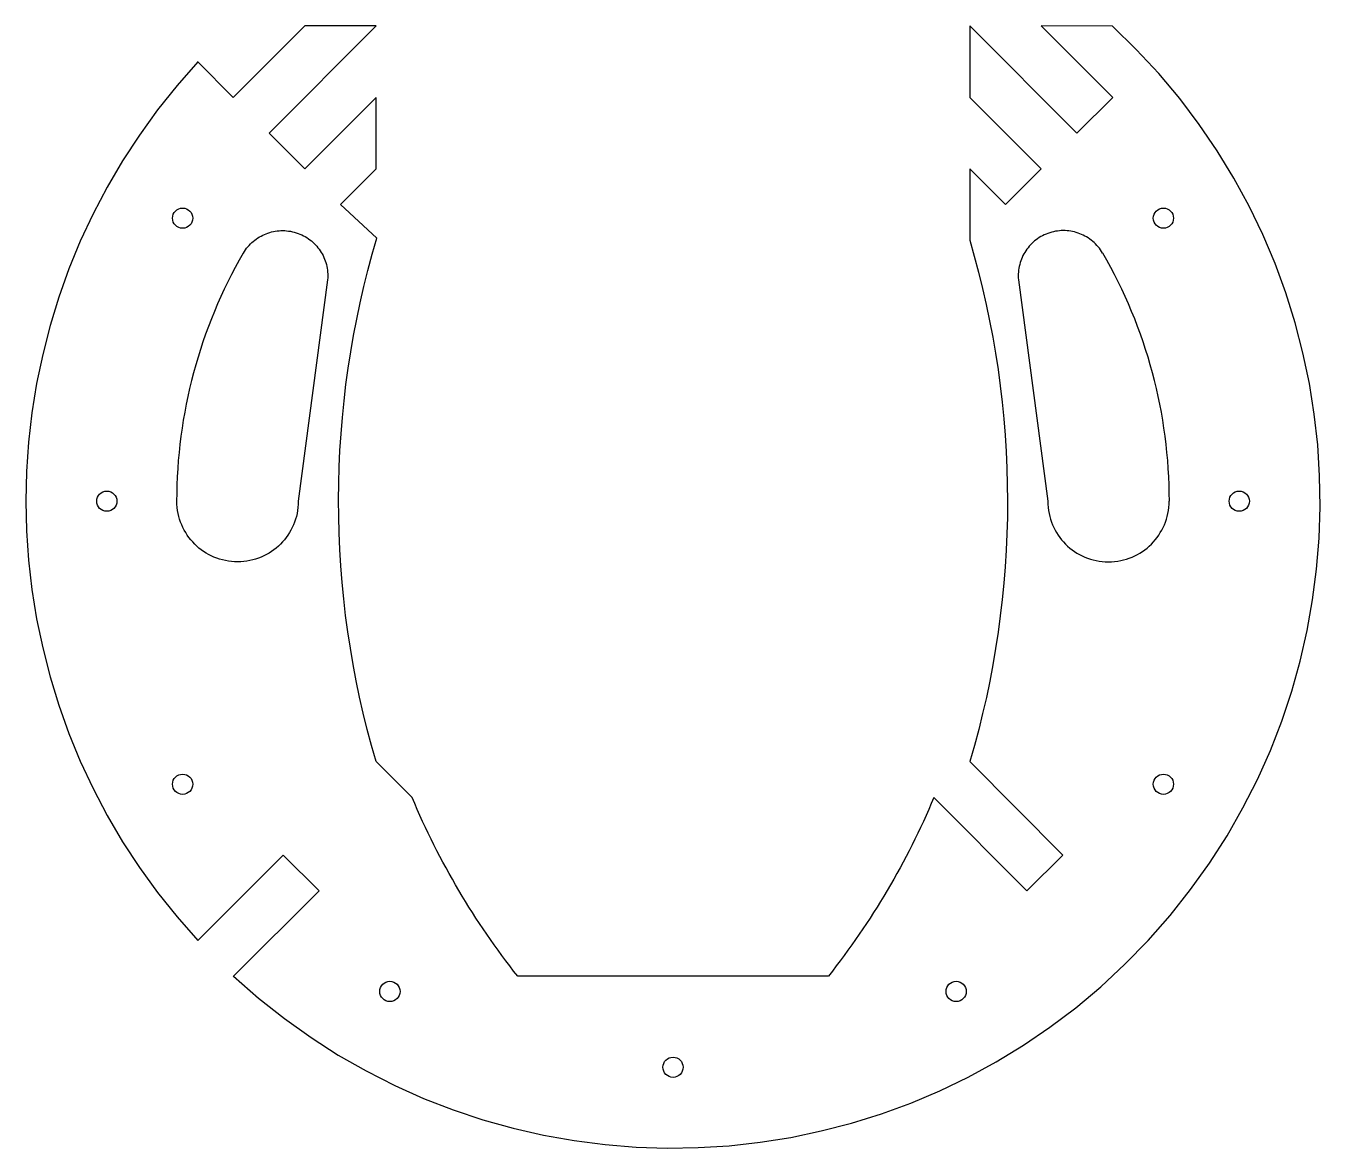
# Model space of a CAD drawing. Extents: x 0 to 16, y 0 to 13.9.
import ezdxf

# ---------------------------------------------------------------- set-up
doc = ezdxf.new("R2010")
doc.units = 0
doc.layers.add('1outline', color=1, linetype='CONTINUOUS')
doc.layers.add('2holes', color=2, linetype='CONTINUOUS')

msp = doc.modelspace()

# ---------------------------------------------------------------- linework, layer by layer
at = {"layer": '1outline'}
for points in [[(4.33971, 11.2525), (3.88994, 11.6681), (4.33188, 12.1101), (4.33188, 12.9939), (3.448, 12.1101), (3.00606, 12.552), (4.33188, 13.8778), (3.448, 13.8778), (2.56412, 12.9939), (2.12217, 13.4359)], [(2.56826, 2.12665), (2.87757, 1.85478), (3.19682, 1.60161), (3.5253, 1.36713), (3.8623, 1.15129), (4.20711, 0.954086), (4.55901, 0.775475), (4.91731, 0.615433), (5.28128, 0.473932), (5.65023, 0.350946), (6.02343, 0.246445), (6.40017, 0.160403), (6.77976, 0.092791), (7.16147, 0.043583), (7.5446, 0.012749), (7.92843, 0.000263), (8.31226, 0.006097), (8.69538, 0.030222), (9.07707, 0.072611), (9.45662, 0.133237), (9.83333, 0.212072), (10.2065, 0.309087), (10.5754, 0.424255), (10.9393, 0.557549), (11.2975, 0.708941), (11.6493, 0.878402), (11.9941, 1.06591), (12.331, 1.27142), (12.6593, 1.49493), (12.9785, 1.73639), (13.2877, 1.99579), (13.5862, 2.27308), (13.8733, 2.56826), (14.1452, 2.87757), (14.3984, 3.19682), (14.6329, 3.5253), (14.8487, 3.8623), (15.0459, 4.2071), (15.2245, 4.55901), (15.3846, 4.91731), (15.5261, 5.28128), (15.6491, 5.65023), (15.7536, 6.02343), (15.8396, 6.40017), (15.9072, 6.77976), (15.9564, 7.16147), (15.9873, 7.5446), (15.9997, 7.92843), (15.9939, 8.31226), (15.9698, 8.69538), (15.9274, 9.07707), (15.8668, 9.45662), (15.7879, 9.83333), (15.6909, 10.2065), (15.5757, 10.5754), (15.4425, 10.9393), (15.2911, 11.2975), (15.1216, 11.6493), (14.9341, 11.9941), (14.7286, 12.331), (14.5051, 12.6593), (14.2636, 12.9785), (14.0042, 13.2877), (13.7269, 13.5862), (13.4317, 13.8733), (12.552, 13.8778), (13.4359, 12.9939), (12.9939, 12.552), (11.6681, 13.8778), (11.6681, 12.9939), (12.552, 12.1101), (12.1101, 11.6681), (11.6681, 12.1101), (11.6681, 11.2262), (11.7246, 11.0286), (11.7774, 10.8302), (11.8266, 10.6312), (11.8721, 10.4315), (11.914, 10.2312), (11.9523, 10.0304), (11.9869, 9.82903), (12.0179, 9.62727), (12.0453, 9.42511), (12.069, 9.2226), (12.089, 9.0198), (12.1055, 8.81675), (12.1183, 8.6135), (12.1274, 8.4101), (12.1329, 8.2066), (12.1348, 8.00306), (12.133, 7.79951), (12.1276, 7.59601), (12.1186, 7.3926), (12.1059, 7.18935), (12.0896, 6.98629), (12.0696, 6.78348), (12.046, 6.58096), (12.0188, 6.37878), (11.9879, 6.177), (11.9534, 5.97566), (11.9152, 5.77481), (11.8734, 5.57451), (11.828, 5.37479), (11.7789, 5.17572), (11.7262, 4.97733), (11.6698, 4.77969), (12.8174, 3.62456), (12.3754, 3.18262), (11.2246, 4.33398), (11.1931, 4.25991), (11.161, 4.18613), (11.1282, 4.11265), (11.0949, 4.03946), (11.0609, 3.96658), (11.0264, 3.894), (10.9912, 3.82173), (10.9554, 3.74978), (10.919, 3.67814), (10.882, 3.60682), (10.8444, 3.53582), (10.8062, 3.46516), (10.7674, 3.39482), (10.7281, 3.32482), (10.6881, 3.25516), (10.6475, 3.18584), (10.6064, 3.11687), (10.5646, 3.04825), (10.5223, 2.97999), (10.4794, 2.91208), (10.436, 2.84453), (10.3919, 2.77735), (10.3473, 2.71054), (10.3021, 2.6441), (10.2563, 2.57804), (10.21, 2.51236), (10.1631, 2.44706), (10.1156, 2.38215), (10.0676, 2.31764), (10.019, 2.25351), (9.96992, 2.18979), (9.92023, 2.12647), (6.07977, 2.12647), (6.03008, 2.18979), (5.98095, 2.25351), (5.93238, 2.31764), (5.88436, 2.38215), (5.8369, 2.44706), (5.79001, 2.51236), (5.74368, 2.57804), (5.69791, 2.6441), (5.65272, 2.71054), (5.6081, 2.77735), (5.56405, 2.84453), (5.52057, 2.91208), (5.47768, 2.97999), (5.43536, 3.04825), (5.39363, 3.11687), (5.35248, 3.18584), (5.31192, 3.25516), (5.27194, 3.32482), (5.23256, 3.39482), (5.19377, 3.46516), (5.15558, 3.53582), (5.11799, 3.60682), (5.08099, 3.67814), (5.0446, 3.74978), (5.00881, 3.82173), (4.97363, 3.894), (4.93906, 3.96658), (4.9051, 4.03946), (4.87175, 4.11265), (4.83902, 4.18613), (4.8069, 4.25991), (4.77541, 4.33398), (4.33015, 4.77968), (4.27358, 4.97813), (4.22068, 5.17732), (4.17144, 5.3772), (4.12587, 5.57773), (4.08397, 5.77885), (4.04575, 5.98052), (4.01118, 6.18267), (3.98029, 6.38528), (3.95307, 6.58827), (3.92951, 6.79161), (3.90963, 6.99525), (3.89341, 7.19913), (3.88086, 7.4032), (3.87198, 7.60742), (3.86677, 7.81173), (3.86522, 8.01609), (3.86734, 8.22044), (3.87313, 8.42474), (3.88259, 8.62893), (3.89572, 8.83296), (3.91251, 9.0368), (3.93297, 9.24037), (3.9571, 9.44365), (3.9849, 9.64656), (4.01637, 9.84908), (4.0515, 10.0511), (4.0903, 10.2527), (4.13276, 10.4537), (4.1789, 10.6541), (4.2287, 10.8538), (4.28216, 11.0529), (4.3393, 11.2512)], [(2.12662, 13.4318), (1.8691, 13.1395), (1.62819, 12.8382), (1.40389, 12.5283), (1.19621, 12.2104), (1.00514, 11.8853), (0.830686, 11.5534), (0.672848, 11.2155), (0.531624, 10.872), (0.407015, 10.5237), (0.29902, 10.1711), (0.20764, 9.81482), (0.132875, 9.45552), (0.074724, 9.09377), (0.033187, 8.7302), (0.008265, 8.3654), (-0.000042, 8), (0.008265, 7.6346), (0.033187, 7.2698), (0.074724, 6.90623), (0.132875, 6.54448), (0.20764, 6.18518), (0.299021, 5.82892), (0.407015, 5.47632), (0.531625, 5.12799), (0.672849, 4.78455), (0.830687, 4.44658), (1.00514, 4.11472), (1.19621, 3.78957), (1.40389, 3.47173), (1.62819, 3.16182), (1.8691, 2.86045), (2.12662, 2.56823), (3.18244, 3.62438), (3.62438, 3.18244), (2.56411, 2.12216)]]:
    msp.add_lwpolyline(points, dxfattribs=at)
at = {"layer": '2holes'}
for points in [[(2.68869, 11.0665), (2.7014, 11.0874), (2.7149, 11.1077), (2.72917, 11.1271), (2.74416, 11.1459), (2.75987, 11.1639), (2.77624, 11.1811), (2.79327, 11.1975), (2.8109, 11.2131), (2.82913, 11.2279), (2.8479, 11.242), (2.86721, 11.2551), (2.88701, 11.2675), (2.90728, 11.279), (2.92799, 11.2896), (2.9491, 11.2993), (2.97059, 11.3082), (2.99243, 11.3162), (3.01459, 11.3232), (3.03704, 11.3293), (3.05975, 11.3345), (3.08269, 11.3388), (3.10583, 11.3421), (3.12914, 11.3444), (3.15259, 11.3458), (3.17616, 11.3462), (3.1998, 11.3455), (3.2235, 11.3439), (3.24722, 11.3412), (3.27094, 11.3375), (3.29461, 11.3327), (3.31822, 11.3269), (3.34174, 11.32), (3.36493, 11.3121), (3.38759, 11.3033), (3.40969, 11.2936), (3.43122, 11.283), (3.45216, 11.2715), (3.47249, 11.2592), (3.4922, 11.2461), (3.51126, 11.2323), (3.52966, 11.2177), (3.54738, 11.2024), (3.56441, 11.1863), (3.58072, 11.1697), (3.59631, 11.1523), (3.61114, 11.1344), (3.62521, 11.1159), (3.63849, 11.0968), (3.65097, 11.0772), (3.66263, 11.0571), (3.67346, 11.0365), (3.68343, 11.0154), (3.69253, 10.9939), (3.70074, 10.9721), (3.70804, 10.9498), (3.71441, 10.9272), (3.71985, 10.9043), (3.72432, 10.881), (3.72782, 10.8575), (3.73032, 10.8338), (3.7318, 10.8098), (3.73226, 10.7857), (3.73167, 10.7614), (3.73001, 10.7369), (3.36703, 8), (3.36606, 7.96141), (3.36316, 7.92332), (3.35839, 7.88578), (3.3518, 7.84885), (3.34342, 7.81256), (3.33331, 7.77697), (3.32152, 7.74212), (3.30809, 7.70807), (3.29308, 7.67484), (3.27651, 7.64251), (3.25845, 7.6111), (3.23895, 7.58067), (3.21803, 7.55126), (3.19577, 7.52293), (3.1722, 7.49572), (3.14736, 7.46967), (3.12132, 7.44484), (3.0941, 7.42126), (3.06577, 7.399), (3.03637, 7.37809), (3.00594, 7.35858), (2.97453, 7.34052), (2.94219, 7.32396), (2.90897, 7.30894), (2.87491, 7.29551), (2.84006, 7.28372), (2.80447, 7.27361), (2.76818, 7.26524), (2.73125, 7.25864), (2.69372, 7.25387), (2.65563, 7.25098), (2.61703, 7.25), (2.57844, 7.25098), (2.54035, 7.25387), (2.50282, 7.25864), (2.46588, 7.26524), (2.4296, 7.27361), (2.39401, 7.28372), (2.35916, 7.29551), (2.3251, 7.30894), (2.29188, 7.32396), (2.25954, 7.34052), (2.22813, 7.35858), (2.1977, 7.37809), (2.1683, 7.399), (2.13996, 7.42126), (2.11275, 7.44484), (2.0867, 7.46967), (2.06187, 7.49572), (2.0383, 7.52293), (2.01603, 7.55126), (1.99512, 7.58067), (1.97561, 7.6111), (1.95755, 7.64251), (1.94099, 7.67484), (1.92597, 7.70807), (1.91254, 7.74212), (1.90075, 7.77697), (1.89065, 7.81256), (1.88227, 7.84885), (1.87568, 7.88578), (1.87091, 7.92332), (1.86801, 7.96141), (1.86703, 8)], [(13.3113, 11.0665), (13.2986, 11.0874), (13.2851, 11.1077), (13.2708, 11.1271), (13.2558, 11.1459), (13.2401, 11.1639), (13.2238, 11.1811), (13.2067, 11.1975), (13.1891, 11.2131), (13.1709, 11.2279), (13.1521, 11.242), (13.1328, 11.2551), (13.113, 11.2675), (13.0927, 11.279), (13.072, 11.2896), (13.0509, 11.2993), (13.0294, 11.3082), (13.0076, 11.3162), (12.9854, 11.3232), (12.963, 11.3293), (12.9402, 11.3345), (12.9173, 11.3388), (12.8942, 11.3421), (12.8709, 11.3444), (12.8474, 11.3458), (12.8238, 11.3462), (12.8002, 11.3455), (12.7765, 11.3439), (12.7528, 11.3412), (12.7291, 11.3375), (12.7054, 11.3327), (12.6818, 11.3269), (12.6583, 11.32), (12.6351, 11.3121), (12.6124, 11.3033), (12.5903, 11.2936), (12.5688, 11.283), (12.5478, 11.2715), (12.5275, 11.2592), (12.5078, 11.2461), (12.4887, 11.2323), (12.4703, 11.2177), (12.4526, 11.2024), (12.4356, 11.1863), (12.4193, 11.1697), (12.4037, 11.1523), (12.3889, 11.1344), (12.3748, 11.1159), (12.3615, 11.0968), (12.349, 11.0772), (12.3374, 11.0571), (12.3265, 11.0365), (12.3166, 11.0154), (12.3075, 10.9939), (12.2993, 10.9721), (12.292, 10.9498), (12.2856, 10.9272), (12.2802, 10.9043), (12.2757, 10.881), (12.2722, 10.8575), (12.2697, 10.8338), (12.2682, 10.8098), (12.2677, 10.7857), (12.2683, 10.7614), (12.27, 10.7369), (12.633, 8), (12.6339, 7.96141), (12.6368, 7.92332), (12.6416, 7.88578), (12.6482, 7.84885), (12.6566, 7.81256), (12.6667, 7.77697), (12.6785, 7.74212), (12.6919, 7.70807), (12.7069, 7.67484), (12.7235, 7.64251), (12.7415, 7.6111), (12.7611, 7.58067), (12.782, 7.55126), (12.8042, 7.52293), (12.8278, 7.49572), (12.8526, 7.46967), (12.8787, 7.44484), (12.9059, 7.42126), (12.9342, 7.399), (12.9636, 7.37809), (12.9941, 7.35858), (13.0255, 7.34052), (13.0578, 7.32396), (13.091, 7.30894), (13.1251, 7.29551), (13.1599, 7.28372), (13.1955, 7.27361), (13.2318, 7.26524), (13.2687, 7.25864), (13.3063, 7.25387), (13.3444, 7.25098), (13.383, 7.25), (13.4216, 7.25098), (13.4596, 7.25387), (13.4972, 7.25864), (13.5341, 7.26524), (13.5704, 7.27361), (13.606, 7.28372), (13.6408, 7.29551), (13.6749, 7.30894), (13.7081, 7.32396), (13.7405, 7.34052), (13.7719, 7.35858), (13.8023, 7.37809), (13.8317, 7.399), (13.86, 7.42126), (13.8872, 7.44484), (13.9133, 7.46967), (13.9381, 7.49572), (13.9617, 7.52293), (13.984, 7.55126), (14.0049, 7.58067), (14.0244, 7.6111), (14.0424, 7.64251), (14.059, 7.67484), (14.074, 7.70807), (14.0875, 7.74212), (14.0992, 7.77697), (14.1094, 7.81256), (14.1177, 7.84885), (14.1243, 7.88578), (14.1291, 7.92332), (14.132, 7.96141), (14.133, 8)], [(2.68594, 11.0681), (2.6362, 10.9803), (2.58796, 10.8917), (2.54122, 10.8025), (2.49599, 10.7126), (2.45228, 10.622), (2.41009, 10.5308), (2.36942, 10.439), (2.33029, 10.3466), (2.29269, 10.2536), (2.25663, 10.1601), (2.22212, 10.066), (2.18916, 9.97139), (2.15775, 9.87628), (2.12791, 9.7807), (2.09964, 9.68464), (2.07294, 9.58815), (2.04781, 9.49123), (2.02427, 9.39391), (2.00232, 9.29621), (1.98196, 9.19814), (1.96321, 9.09973), (1.94605, 9.00099), (1.9305, 8.90195), (1.91657, 8.80262), (1.90426, 8.70302), (1.89357, 8.60318), (1.88451, 8.5031), (1.87709, 8.40282), (1.87131, 8.30235), (1.86717, 8.20171), (1.86468, 8.10092), (1.86385, 8)], [(14.1361, 8), (14.1353, 8.10092), (14.1328, 8.20171), (14.1287, 8.30235), (14.1229, 8.40282), (14.1155, 8.5031), (14.1064, 8.60318), (14.0957, 8.70302), (14.0834, 8.80262), (14.0695, 8.90195), (14.054, 9.00099), (14.0368, 9.09973), (14.018, 9.19814), (13.9977, 9.29621), (13.9757, 9.39391), (13.9522, 9.49123), (13.9271, 9.58815), (13.9004, 9.68464), (13.8721, 9.7807), (13.8422, 9.87628), (13.8108, 9.97139), (13.7779, 10.066), (13.7434, 10.1601), (13.7073, 10.2536), (13.6697, 10.3466), (13.6306, 10.439), (13.5899, 10.5308), (13.5477, 10.622), (13.504, 10.7126), (13.4588, 10.8025), (13.412, 10.8917), (13.3638, 10.9803), (13.3141, 11.0681)]]:
    msp.add_lwpolyline(points, dxfattribs=at)
for centre in [(1.93782, 11.5), (14.0622, 11.5), (1, 8), (15, 8), (1.93782, 4.5), (14.0622, 4.5), (4.5, 1.93782), (11.5, 1.93782), (8, 1)]:
    msp.add_circle(centre, 0.125, dxfattribs=at)

doc.saveas('drawing.dxf')
